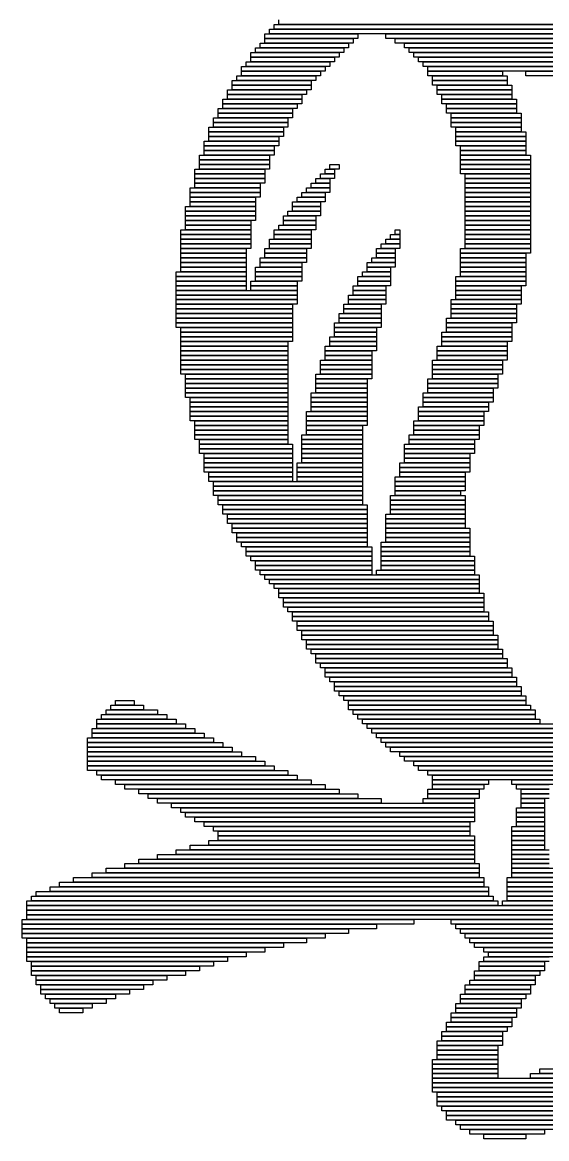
# Model space of a CAD drawing. Extents: x 92 to 1005, y 17 to 1009.
# Drawn here: x 92 to 204.5, y 51 to 290.5 of the extents above; entities that cross this region are included whole.
import ezdxf

# ---------------------------------------------------------------- set-up
doc = ezdxf.new("R2010")
doc.units = 0

msp = doc.modelspace()

# ---------------------------------------------------------------- linework, layer by layer
for p, q in [((146, 290), (241, 290)), ((146, 289), (146, 290)), ((147, 290), (147, 291)), ((365, 290), (147, 290)), ((144, 288), (164, 288)), ((144, 287), (144, 288)), ((145, 289), (240, 289)), ((145, 288), (145, 289)), ((240, 288), (145, 288)), ((241, 289), (146, 289)), ((164, 288), (164, 287)), ((170, 288), (238, 288)), ((170, 287), (170, 288)), ((143, 286), (162, 286)), ((143, 285), (143, 286)), ((164, 287), (144, 287)), ((144, 287), (163, 287)), ((144, 286), (144, 287)), ((163, 286), (144, 286)), ((162, 286), (162, 285)), ((163, 287), (163, 286)), ((238, 287), (170, 287)), ((172, 287), (236, 287)), ((172, 286), (172, 287)), ((236, 286), (172, 286)), ((174, 286), (234, 286)), ((174, 285), (174, 286)), ((141, 284), (160, 284)), ((141, 283), (141, 284)), ((160, 283), (141, 283)), ((141, 283), (159, 283)), ((141, 282), (141, 283)), ((142, 285), (161, 285)), ((142, 284), (142, 285)), ((161, 284), (142, 284)), ((162, 285), (143, 285)), ((159, 283), (159, 282)), ((160, 284), (160, 283)), ((161, 285), (161, 284)), ((234, 285), (174, 285)), ((175, 285), (232, 285)), ((175, 284), (175, 285)), ((232, 284), (175, 284)), ((176, 284), (230, 284)), ((176, 283), (176, 284)), ((230, 283), (176, 283)), ((177, 283), (227, 283)), ((177, 282), (177, 283)), ((139, 281), (157, 281)), ((139, 280), (139, 281)), ((140, 282), (158, 282)), ((140, 281), (140, 282)), ((158, 281), (140, 281)), ((159, 282), (141, 282)), ((157, 281), (157, 280)), ((158, 282), (158, 281)), ((227, 282), (177, 282)), ((178, 282), (224, 282)), ((178, 281), (178, 282)), ((224, 281), (178, 281)), ((179, 281), (220, 281)), ((179, 280), (179, 281)), ((137, 278), (154, 278)), ((137, 277), (137, 278)), ((138, 279), (155, 279)), ((138, 278), (138, 279)), ((155, 278), (138, 278)), ((157, 280), (139, 280)), ((139, 280), (156, 280)), ((139, 279), (139, 280)), ((156, 279), (139, 279)), ((154, 278), (154, 277)), ((155, 279), (155, 278)), ((156, 280), (156, 279)), ((220, 280), (179, 280)), ((179, 280), (195, 280)), ((179, 279), (179, 280)), ((195, 279), (179, 279)), ((180, 279), (196, 279)), ((180, 278), (180, 279)), ((196, 278), (180, 278)), ((180, 278), (196, 278)), ((180, 277), (180, 278)), ((195, 280), (195, 279)), ((196, 279), (196, 278)), ((196, 278), (196, 277)), ((200, 280), (214, 280)), ((200, 279), (200, 280)), ((214, 279), (200, 279)), ((136, 276), (153, 276)), ((136, 275), (136, 276)), ((154, 277), (137, 277)), ((137, 277), (154, 277)), ((137, 276), (137, 277)), ((154, 276), (137, 276)), ((153, 276), (153, 275)), ((154, 277), (154, 276)), ((196, 277), (180, 277)), ((181, 277), (197, 277)), ((181, 276), (181, 277)), ((197, 276), (181, 276)), ((181, 276), (197, 276)), ((181, 275), (181, 276)), ((197, 277), (197, 276)), ((197, 276), (197, 275)), ((135, 274), (152, 274)), ((135, 273), (135, 274)), ((153, 275), (136, 275)), ((136, 275), (152, 275)), ((136, 274), (136, 275)), ((152, 274), (136, 274)), ((152, 275), (152, 274)), ((152, 274), (152, 273)), ((197, 275), (181, 275)), ((182, 275), (197, 275)), ((182, 274), (182, 275)), ((197, 274), (182, 274)), ((182, 274), (198, 274)), ((182, 273), (182, 274)), ((197, 275), (197, 274)), ((198, 274), (198, 273)), ((134, 272), (150, 272)), ((134, 271), (134, 272)), ((150, 271), (134, 271)), ((134, 271), (150, 271)), ((134, 270), (134, 271)), ((152, 273), (135, 273)), ((135, 273), (151, 273)), ((135, 272), (135, 273)), ((151, 272), (135, 272)), ((150, 272), (150, 271)), ((150, 271), (150, 270)), ((151, 273), (151, 272)), ((198, 273), (182, 273)), ((183, 273), (198, 273)), ((183, 272), (183, 273)), ((198, 272), (183, 272)), ((183, 272), (198, 272)), ((183, 271), (183, 272)), ((198, 271), (183, 271)), ((184, 271), (199, 271)), ((184, 270), (184, 271)), ((198, 273), (198, 272)), ((198, 272), (198, 271)), ((199, 271), (199, 270)), ((133, 270), (149, 270)), ((133, 269), (133, 270)), ((149, 269), (133, 269)), ((133, 269), (149, 269)), ((133, 268), (133, 269)), ((150, 270), (134, 270)), ((149, 270), (149, 269)), ((149, 269), (149, 268)), ((199, 270), (184, 270)), ((184, 270), (199, 270)), ((184, 269), (184, 270)), ((199, 269), (184, 269)), ((184, 269), (199, 269)), ((184, 268), (184, 269)), ((199, 270), (199, 269)), ((199, 269), (199, 268)), ((132, 268), (148, 268)), ((132, 267), (132, 268)), ((148, 267), (132, 267)), ((132, 267), (148, 267)), ((132, 266), (132, 267)), ((148, 266), (132, 266)), ((132, 266), (147, 266)), ((132, 265), (132, 266)), ((149, 268), (133, 268)), ((147, 266), (147, 265)), ((148, 268), (148, 267)), ((148, 267), (148, 266)), ((199, 268), (184, 268)), ((185, 268), (199, 268)), ((185, 267), (185, 268)), ((199, 267), (185, 267)), ((185, 267), (200, 267)), ((185, 266), (185, 267)), ((200, 266), (185, 266)), ((185, 266), (200, 266)), ((185, 265), (185, 266)), ((199, 268), (199, 267)), ((200, 267), (200, 266)), ((200, 266), (200, 265)), ((131, 265), (147, 265)), ((131, 264), (131, 265)), ((147, 264), (131, 264)), ((131, 264), (146, 264)), ((131, 263), (131, 264)), ((147, 265), (132, 265)), ((146, 264), (146, 263)), ((147, 265), (147, 264)), ((200, 265), (185, 265)), ((185, 265), (200, 265)), ((185, 264), (185, 265)), ((200, 264), (185, 264)), ((186, 264), (200, 264)), ((186, 263), (186, 264)), ((200, 265), (200, 264)), ((200, 264), (200, 263)), ((130, 262), (145, 262)), ((130, 261), (130, 262)), ((146, 263), (131, 263)), ((131, 263), (146, 263)), ((131, 262), (131, 263)), ((146, 262), (131, 262)), ((145, 262), (145, 261)), ((146, 263), (146, 262)), ((200, 263), (186, 263)), ((186, 263), (200, 263)), ((186, 262), (186, 263)), ((200, 262), (186, 262)), ((186, 262), (201, 262)), ((186, 261), (186, 262)), ((200, 263), (200, 262)), ((201, 262), (201, 261)), ((129, 259), (144, 259)), ((129, 258), (129, 259)), ((145, 261), (130, 261)), ((130, 261), (145, 261)), ((130, 260), (130, 261)), ((145, 260), (130, 260)), ((130, 260), (145, 260)), ((130, 259), (130, 260)), ((145, 259), (130, 259)), ((144, 259), (144, 258)), ((145, 261), (145, 260)), ((145, 260), (145, 259)), ((157, 259), (159, 259)), ((157, 258), (157, 259)), ((158, 260), (160, 260)), ((158, 259), (158, 260)), ((160, 259), (158, 259)), ((159, 259), (159, 258)), ((160, 260), (160, 259)), ((201, 261), (186, 261)), ((186, 261), (201, 261)), ((186, 260), (186, 261)), ((201, 260), (186, 260)), ((186, 260), (201, 260)), ((186, 259), (186, 260)), ((201, 259), (186, 259)), ((186, 259), (201, 259)), ((186, 258), (186, 259)), ((201, 261), (201, 260)), ((201, 260), (201, 259)), ((201, 259), (201, 258)), ((144, 258), (129, 258)), ((129, 258), (144, 258)), ((129, 257), (129, 258)), ((144, 257), (129, 257)), ((129, 257), (144, 257)), ((129, 256), (129, 257)), ((144, 258), (144, 257)), ((144, 257), (144, 256)), ((155, 257), (158, 257)), ((155, 256), (155, 257)), ((156, 258), (159, 258)), ((156, 257), (156, 258)), ((159, 257), (156, 257)), ((159, 258), (157, 258)), ((158, 257), (158, 256)), ((159, 258), (159, 257)), ((201, 258), (186, 258)), ((187, 258), (201, 258)), ((187, 257), (187, 258)), ((201, 257), (187, 257)), ((187, 257), (201, 257)), ((187, 256), (187, 257)), ((201, 258), (201, 257)), ((201, 257), (201, 256)), ((128, 255), (143, 255)), ((128, 254), (128, 255)), ((143, 254), (128, 254)), ((128, 254), (143, 254)), ((128, 253), (128, 254)), ((144, 256), (129, 256)), ((129, 256), (143, 256)), ((129, 255), (129, 256)), ((143, 255), (129, 255)), ((143, 256), (143, 255)), ((143, 255), (143, 254)), ((143, 254), (143, 253)), ((152, 254), (157, 254)), ((152, 253), (152, 254)), ((153, 255), (158, 255)), ((153, 254), (153, 255)), ((158, 254), (153, 254)), ((154, 256), (158, 256)), ((154, 255), (154, 256)), ((158, 255), (154, 255)), ((158, 256), (155, 256)), ((157, 254), (157, 253)), ((158, 256), (158, 255)), ((158, 255), (158, 254)), ((201, 256), (187, 256)), ((187, 256), (201, 256)), ((187, 255), (187, 256)), ((201, 255), (187, 255)), ((187, 255), (201, 255)), ((187, 254), (187, 255)), ((201, 254), (187, 254)), ((187, 254), (201, 254)), ((187, 253), (187, 254)), ((201, 256), (201, 255)), ((201, 255), (201, 254)), ((201, 254), (201, 253)), ((143, 253), (128, 253)), ((128, 253), (142, 253)), ((128, 252), (128, 253)), ((142, 252), (128, 252)), ((128, 252), (142, 252)), ((128, 251), (128, 252)), ((142, 253), (142, 252)), ((142, 252), (142, 251)), ((150, 252), (156, 252)), ((150, 251), (150, 252)), ((151, 253), (157, 253)), ((151, 252), (151, 253)), ((157, 252), (151, 252)), ((157, 253), (152, 253)), ((156, 252), (156, 251)), ((157, 253), (157, 252)), ((201, 253), (187, 253)), ((187, 253), (201, 253)), ((187, 252), (187, 253)), ((201, 252), (187, 252)), ((187, 252), (201, 252)), ((187, 251), (187, 252)), ((201, 253), (201, 252)), ((201, 252), (201, 251)), ((127, 251), (142, 251)), ((127, 250), (127, 251)), ((142, 250), (127, 250)), ((127, 250), (142, 250)), ((127, 249), (127, 250)), ((142, 251), (128, 251)), ((142, 251), (142, 250)), ((142, 250), (142, 249)), ((149, 250), (156, 250)), ((149, 249), (149, 250)), ((156, 251), (150, 251)), ((150, 251), (156, 251)), ((150, 250), (150, 251)), ((156, 250), (150, 250)), ((156, 251), (156, 250)), ((156, 250), (156, 249)), ((201, 251), (187, 251)), ((187, 251), (201, 251)), ((187, 250), (187, 251)), ((201, 250), (187, 250)), ((187, 250), (201, 250)), ((187, 249), (187, 250)), ((201, 251), (201, 250)), ((201, 250), (201, 249)), ((142, 249), (127, 249)), ((127, 249), (142, 249)), ((127, 248), (127, 249)), ((142, 248), (127, 248)), ((127, 248), (141, 248)), ((127, 247), (127, 248)), ((141, 247), (127, 247)), ((127, 247), (141, 247)), ((127, 246), (127, 247)), ((141, 248), (141, 247)), ((141, 247), (141, 246)), ((142, 249), (142, 248)), ((147, 247), (155, 247)), ((147, 246), (147, 247)), ((148, 249), (155, 249)), ((148, 248), (148, 249)), ((155, 248), (148, 248)), ((148, 248), (155, 248)), ((148, 247), (148, 248)), ((155, 247), (148, 247)), ((156, 249), (149, 249)), ((155, 249), (155, 248)), ((155, 248), (155, 247)), ((155, 247), (155, 246)), ((201, 249), (187, 249)), ((187, 249), (201, 249)), ((187, 248), (187, 249)), ((201, 248), (187, 248)), ((187, 248), (201, 248)), ((187, 247), (187, 248)), ((201, 247), (187, 247)), ((187, 247), (201, 247)), ((187, 246), (187, 247)), ((201, 249), (201, 248)), ((201, 248), (201, 247)), ((201, 247), (201, 246)), ((126, 246), (141, 246)), ((126, 245), (126, 246)), ((141, 245), (126, 245)), ((126, 245), (141, 245)), ((126, 244), (126, 245)), ((141, 246), (127, 246)), ((141, 246), (141, 245)), ((141, 245), (141, 244)), ((146, 246), (154, 246)), ((146, 245), (146, 246)), ((154, 245), (146, 245)), ((146, 245), (154, 245)), ((146, 244), (146, 245)), ((155, 246), (147, 246)), ((154, 246), (154, 245)), ((154, 245), (154, 244)), ((171, 245), (173, 245)), ((171, 244), (171, 245)), ((172, 246), (173, 246)), ((172, 245), (172, 246)), ((173, 245), (172, 245)), ((173, 246), (173, 245)), ((173, 245), (173, 244)), ((201, 246), (187, 246)), ((187, 246), (201, 246)), ((187, 245), (187, 246)), ((201, 245), (187, 245)), ((187, 245), (201, 245)), ((187, 244), (187, 245)), ((201, 246), (201, 245)), ((201, 245), (201, 244)), ((141, 244), (126, 244)), ((126, 244), (141, 244)), ((126, 243), (126, 244)), ((141, 243), (126, 243)), ((126, 243), (141, 243)), ((126, 242), (126, 243)), ((141, 242), (126, 242)), ((126, 242), (140, 242)), ((126, 241), (126, 242)), ((140, 242), (140, 241)), ((141, 244), (141, 243)), ((141, 243), (141, 242)), ((144, 242), (153, 242)), ((144, 241), (144, 242)), ((145, 244), (154, 244)), ((145, 243), (145, 244)), ((154, 243), (145, 243)), ((145, 243), (154, 243)), ((145, 242), (145, 243)), ((154, 242), (145, 242)), ((154, 244), (146, 244)), ((153, 242), (153, 241)), ((154, 244), (154, 243)), ((154, 243), (154, 242)), ((168, 242), (172, 242)), ((168, 241), (168, 242)), ((169, 243), (173, 243)), ((169, 242), (169, 243)), ((173, 242), (169, 242)), ((170, 244), (173, 244)), ((170, 243), (170, 244)), ((173, 243), (170, 243)), ((173, 244), (171, 244)), ((172, 242), (172, 241)), ((173, 244), (173, 243)), ((173, 243), (173, 242)), ((186, 242), (201, 242)), ((186, 241), (186, 242)), ((201, 244), (187, 244)), ((187, 244), (201, 244)), ((187, 243), (187, 244)), ((201, 243), (187, 243)), ((187, 243), (201, 243)), ((187, 242), (187, 243)), ((201, 242), (187, 242)), ((201, 244), (201, 243)), ((201, 243), (201, 242)), ((201, 242), (201, 241)), ((140, 241), (126, 241)), ((126, 241), (140, 241)), ((126, 240), (126, 241)), ((140, 240), (126, 240)), ((126, 240), (140, 240)), ((126, 239), (126, 240)), ((140, 241), (140, 240)), ((140, 240), (140, 239)), ((143, 240), (153, 240)), ((143, 239), (143, 240)), ((153, 241), (144, 241)), ((144, 241), (153, 241)), ((144, 240), (144, 241)), ((153, 240), (144, 240)), ((153, 241), (153, 240)), ((153, 240), (153, 239)), ((167, 240), (172, 240)), ((167, 239), (167, 240)), ((172, 241), (168, 241)), ((168, 241), (172, 241)), ((168, 240), (168, 241)), ((172, 240), (168, 240)), ((172, 241), (172, 240)), ((172, 240), (172, 239)), ((201, 241), (186, 241)), ((186, 241), (200, 241)), ((186, 240), (186, 241)), ((200, 240), (186, 240)), ((186, 240), (200, 240)), ((186, 239), (186, 240)), ((200, 241), (200, 240)), ((200, 240), (200, 239)), ((140, 239), (126, 239)), ((126, 239), (140, 239)), ((126, 238), (126, 239)), ((140, 238), (126, 238)), ((126, 238), (140, 238)), ((126, 237), (126, 238)), ((140, 239), (140, 238)), ((140, 238), (140, 237)), ((142, 238), (152, 238)), ((142, 237), (142, 238)), ((153, 239), (143, 239)), ((143, 239), (152, 239)), ((143, 238), (143, 239)), ((152, 238), (143, 238)), ((152, 239), (152, 238)), ((152, 238), (152, 237)), ((166, 239), (172, 239)), ((166, 238), (166, 239)), ((172, 238), (166, 238)), ((166, 238), (171, 238)), ((166, 237), (166, 238)), ((172, 239), (167, 239)), ((171, 238), (171, 237)), ((172, 239), (172, 238)), ((200, 239), (186, 239)), ((186, 239), (200, 239)), ((186, 238), (186, 239)), ((200, 238), (186, 238)), ((186, 238), (200, 238)), ((186, 237), (186, 238)), ((200, 239), (200, 238)), ((200, 238), (200, 237)), ((125, 237), (140, 237)), ((125, 236), (125, 237)), ((140, 236), (125, 236)), ((125, 236), (140, 236)), ((125, 235), (125, 236)), ((140, 235), (125, 235)), ((125, 235), (140, 235)), ((125, 234), (125, 235)), ((140, 237), (126, 237)), ((140, 237), (140, 236)), ((140, 236), (140, 235)), ((140, 235), (140, 234)), ((141, 235), (151, 235)), ((141, 234), (141, 235)), ((152, 237), (142, 237)), ((142, 237), (152, 237)), ((142, 236), (142, 237)), ((152, 236), (142, 236)), ((142, 236), (152, 236)), ((142, 235), (142, 236)), ((152, 235), (142, 235)), ((151, 235), (151, 234)), ((152, 237), (152, 236)), ((152, 236), (152, 235)), ((164, 236), (171, 236)), ((164, 235), (164, 236)), ((171, 235), (164, 235)), ((164, 235), (171, 235)), ((164, 234), (164, 235)), ((165, 237), (171, 237)), ((165, 236), (165, 237)), ((171, 236), (165, 236)), ((171, 237), (166, 237)), ((171, 237), (171, 236)), ((171, 236), (171, 235)), ((171, 235), (171, 234)), ((185, 236), (200, 236)), ((185, 235), (185, 236)), ((200, 235), (185, 235)), ((185, 235), (200, 235)), ((185, 234), (185, 235)), ((200, 237), (186, 237)), ((186, 237), (200, 237)), ((186, 236), (186, 237)), ((200, 236), (186, 236)), ((200, 237), (200, 236)), ((200, 236), (200, 235)), ((200, 235), (200, 234)), ((140, 234), (125, 234)), ((125, 234), (140, 234)), ((125, 233), (125, 234)), ((140, 233), (125, 233)), ((125, 233), (151, 233)), ((125, 232), (125, 233)), ((140, 234), (140, 233)), ((151, 234), (141, 234)), ((141, 234), (151, 234)), ((141, 233), (141, 234)), ((151, 233), (141, 233)), ((151, 234), (151, 233)), ((151, 233), (151, 232)), ((163, 234), (170, 234)), ((163, 233), (163, 234)), ((170, 233), (163, 233)), ((163, 233), (170, 233)), ((163, 232), (163, 233)), ((171, 234), (164, 234)), ((170, 234), (170, 233)), ((170, 233), (170, 232)), ((200, 234), (185, 234)), ((185, 234), (199, 234)), ((185, 233), (185, 234)), ((199, 233), (185, 233)), ((185, 233), (199, 233)), ((185, 232), (185, 233)), ((199, 234), (199, 233)), ((199, 233), (199, 232)), ((151, 232), (125, 232)), ((125, 232), (151, 232)), ((125, 231), (125, 232)), ((151, 231), (125, 231)), ((125, 231), (151, 231)), ((125, 230), (125, 231)), ((151, 230), (125, 230)), ((125, 230), (150, 230)), ((125, 229), (125, 230)), ((150, 230), (150, 229)), ((151, 232), (151, 231)), ((151, 231), (151, 230)), ((161, 230), (169, 230)), ((161, 229), (161, 230)), ((162, 232), (170, 232)), ((162, 231), (162, 232)), ((170, 231), (162, 231)), ((162, 231), (170, 231)), ((162, 230), (162, 231)), ((170, 230), (162, 230)), ((170, 232), (163, 232)), ((169, 230), (169, 229)), ((170, 232), (170, 231)), ((170, 231), (170, 230)), ((184, 231), (199, 231)), ((184, 230), (184, 231)), ((199, 230), (184, 230)), ((184, 230), (198, 230)), ((184, 229), (184, 230)), ((199, 232), (185, 232)), ((185, 232), (199, 232)), ((185, 231), (185, 232)), ((199, 231), (185, 231)), ((198, 230), (198, 229)), ((199, 232), (199, 231)), ((199, 231), (199, 230)), ((150, 229), (125, 229)), ((125, 229), (150, 229)), ((125, 228), (125, 229)), ((150, 228), (125, 228)), ((125, 228), (150, 228)), ((125, 227), (125, 228)), ((150, 229), (150, 228)), ((150, 228), (150, 227)), ((160, 228), (169, 228)), ((160, 227), (160, 228)), ((169, 229), (161, 229)), ((161, 229), (169, 229)), ((161, 228), (161, 229)), ((169, 228), (161, 228)), ((169, 229), (169, 228)), ((169, 228), (169, 227)), ((198, 229), (184, 229)), ((184, 229), (198, 229)), ((184, 228), (184, 229)), ((198, 228), (184, 228)), ((184, 228), (198, 228)), ((184, 227), (184, 228)), ((198, 229), (198, 228)), ((198, 228), (198, 227)), ((150, 227), (125, 227)), ((125, 227), (150, 227)), ((125, 226), (125, 227)), ((150, 226), (125, 226)), ((125, 226), (150, 226)), ((125, 225), (125, 226)), ((150, 227), (150, 226)), ((150, 226), (150, 225)), ((159, 226), (169, 226)), ((159, 225), (159, 226)), ((169, 227), (160, 227)), ((160, 227), (169, 227)), ((160, 226), (160, 227)), ((169, 226), (160, 226)), ((169, 227), (169, 226)), ((169, 226), (169, 225)), ((183, 227), (198, 227)), ((183, 226), (183, 227)), ((198, 226), (183, 226)), ((183, 226), (197, 226)), ((183, 225), (183, 226)), ((198, 227), (184, 227)), ((197, 226), (197, 225)), ((198, 227), (198, 226)), ((150, 225), (125, 225)), ((126, 225), (150, 225)), ((126, 224), (126, 225)), ((150, 224), (126, 224)), ((126, 224), (150, 224)), ((126, 223), (126, 224)), ((150, 223), (126, 223)), ((126, 223), (150, 223)), ((126, 222), (126, 223)), ((150, 225), (150, 224)), ((150, 224), (150, 223)), ((150, 223), (150, 222)), ((158, 223), (168, 223)), ((158, 222), (158, 223)), ((169, 225), (159, 225)), ((159, 225), (168, 225)), ((159, 224), (159, 225)), ((168, 224), (159, 224)), ((159, 224), (168, 224)), ((159, 223), (159, 224)), ((168, 223), (159, 223)), ((168, 225), (168, 224)), ((168, 224), (168, 223)), ((168, 223), (168, 222)), ((182, 224), (197, 224)), ((182, 223), (182, 224)), ((197, 223), (182, 223)), ((182, 223), (197, 223)), ((182, 222), (182, 223)), ((197, 225), (183, 225)), ((183, 225), (197, 225)), ((183, 224), (183, 225)), ((197, 224), (183, 224)), ((197, 225), (197, 224)), ((197, 224), (197, 223)), ((197, 223), (197, 222)), ((150, 222), (126, 222)), ((126, 222), (149, 222)), ((126, 221), (126, 222)), ((149, 221), (126, 221)), ((126, 221), (149, 221)), ((126, 220), (126, 221)), ((149, 222), (149, 221)), ((149, 221), (149, 220)), ((157, 221), (168, 221)), ((157, 220), (157, 221)), ((168, 222), (158, 222)), ((158, 222), (168, 222)), ((158, 221), (158, 222)), ((168, 221), (158, 221)), ((168, 222), (168, 221)), ((168, 221), (168, 220)), ((181, 221), (196, 221)), ((181, 220), (181, 221)), ((197, 222), (182, 222)), ((182, 222), (196, 222)), ((182, 221), (182, 222)), ((196, 221), (182, 221)), ((196, 222), (196, 221)), ((196, 221), (196, 220)), ((149, 220), (126, 220)), ((126, 220), (149, 220)), ((126, 219), (126, 220)), ((149, 219), (126, 219)), ((126, 219), (149, 219)), ((126, 218), (126, 219)), ((149, 218), (126, 218)), ((126, 218), (149, 218)), ((126, 217), (126, 218)), ((149, 220), (149, 219)), ((149, 219), (149, 218)), ((149, 218), (149, 217)), ((156, 218), (167, 218)), ((156, 217), (156, 218)), ((168, 220), (157, 220)), ((157, 220), (167, 220)), ((157, 219), (157, 220)), ((167, 219), (157, 219)), ((157, 219), (167, 219)), ((157, 218), (157, 219)), ((167, 218), (157, 218)), ((167, 220), (167, 219)), ((167, 219), (167, 218)), ((167, 218), (167, 217)), ((180, 218), (195, 218)), ((180, 217), (180, 218)), ((196, 220), (181, 220)), ((181, 220), (196, 220)), ((181, 219), (181, 220)), ((196, 219), (181, 219)), ((181, 219), (196, 219)), ((181, 218), (181, 219)), ((196, 218), (181, 218)), ((195, 218), (195, 217)), ((196, 220), (196, 219)), ((196, 219), (196, 218)), ((149, 217), (126, 217)), ((126, 217), (149, 217)), ((126, 216), (126, 217)), ((149, 216), (126, 216)), ((126, 216), (149, 216)), ((126, 215), (126, 216)), ((149, 217), (149, 216)), ((149, 216), (149, 215)), ((167, 217), (156, 217)), ((156, 217), (167, 217)), ((156, 216), (156, 217)), ((167, 216), (156, 216)), ((156, 216), (167, 216)), ((156, 215), (156, 216)), ((167, 217), (167, 216)), ((167, 216), (167, 215)), ((195, 217), (180, 217)), ((180, 217), (195, 217)), ((180, 216), (180, 217)), ((195, 216), (180, 216)), ((180, 216), (195, 216)), ((180, 215), (180, 216)), ((195, 217), (195, 216)), ((195, 216), (195, 215)), ((149, 215), (126, 215)), ((127, 215), (149, 215)), ((127, 214), (127, 215)), ((149, 214), (127, 214)), ((127, 214), (149, 214)), ((127, 213), (127, 214)), ((149, 215), (149, 214)), ((149, 214), (149, 213)), ((155, 215), (167, 215)), ((155, 214), (155, 215)), ((167, 214), (155, 214)), ((155, 214), (166, 214)), ((155, 213), (155, 214)), ((167, 215), (156, 215)), ((166, 214), (166, 213)), ((167, 215), (167, 214)), ((179, 214), (194, 214)), ((179, 213), (179, 214)), ((195, 215), (180, 215)), ((180, 215), (194, 215)), ((180, 214), (180, 215)), ((194, 214), (180, 214)), ((194, 215), (194, 214)), ((194, 214), (194, 213)), ((149, 213), (127, 213)), ((127, 213), (149, 213)), ((127, 212), (127, 213)), ((149, 212), (127, 212)), ((127, 212), (149, 212)), ((127, 211), (127, 212)), ((149, 211), (127, 211)), ((127, 211), (149, 211)), ((127, 210), (127, 211)), ((149, 213), (149, 212)), ((149, 212), (149, 211)), ((149, 211), (149, 210)), ((154, 211), (166, 211)), ((154, 210), (154, 211)), ((166, 213), (155, 213)), ((155, 213), (166, 213)), ((155, 212), (155, 213)), ((166, 212), (155, 212)), ((155, 212), (166, 212)), ((155, 211), (155, 212)), ((166, 211), (155, 211)), ((166, 213), (166, 212)), ((166, 212), (166, 211)), ((166, 211), (166, 210)), ((178, 211), (193, 211)), ((178, 210), (178, 211)), ((194, 213), (179, 213)), ((179, 213), (194, 213)), ((179, 212), (179, 213)), ((194, 212), (179, 212)), ((179, 212), (193, 212)), ((179, 211), (179, 212)), ((193, 211), (179, 211)), ((193, 212), (193, 211)), ((193, 211), (193, 210)), ((194, 213), (194, 212)), ((149, 210), (127, 210)), ((128, 210), (149, 210)), ((128, 209), (128, 210)), ((149, 209), (128, 209)), ((128, 209), (149, 209)), ((128, 208), (128, 209)), ((149, 210), (149, 209)), ((149, 209), (149, 208)), ((166, 210), (154, 210)), ((154, 210), (166, 210)), ((154, 209), (154, 210)), ((166, 209), (154, 209)), ((154, 209), (166, 209)), ((154, 208), (154, 209)), ((166, 210), (166, 209)), ((166, 209), (166, 208)), ((193, 210), (178, 210)), ((178, 210), (193, 210)), ((178, 209), (178, 210)), ((193, 209), (178, 209)), ((178, 209), (192, 209)), ((178, 208), (178, 209)), ((192, 209), (192, 208)), ((193, 210), (193, 209)), ((149, 208), (128, 208)), ((128, 208), (149, 208)), ((128, 207), (128, 208)), ((149, 207), (128, 207)), ((128, 207), (149, 207)), ((128, 206), (128, 207)), ((149, 206), (128, 206)), ((128, 206), (149, 206)), ((128, 205), (128, 206)), ((149, 208), (149, 207)), ((149, 207), (149, 206)), ((149, 206), (149, 205)), ((153, 207), (166, 207)), ((153, 206), (153, 207)), ((166, 206), (153, 206)), ((153, 206), (166, 206)), ((153, 205), (153, 206)), ((166, 208), (154, 208)), ((154, 208), (166, 208)), ((154, 207), (154, 208)), ((166, 207), (154, 207)), ((166, 208), (166, 207)), ((166, 207), (166, 206)), ((166, 206), (166, 205)), ((177, 208), (192, 208)), ((177, 207), (177, 208)), ((192, 207), (177, 207)), ((177, 207), (191, 207)), ((177, 206), (177, 207)), ((191, 206), (177, 206)), ((177, 206), (191, 206)), ((177, 205), (177, 206)), ((192, 208), (178, 208)), ((191, 207), (191, 206)), ((191, 206), (191, 205)), ((192, 208), (192, 207)), ((149, 205), (128, 205)), ((129, 205), (149, 205)), ((129, 204), (129, 205)), ((149, 204), (129, 204)), ((129, 204), (149, 204)), ((129, 203), (129, 204)), ((149, 205), (149, 204)), ((149, 204), (149, 203)), ((166, 205), (153, 205)), ((153, 205), (166, 205)), ((153, 204), (153, 205)), ((166, 204), (153, 204)), ((153, 204), (165, 204)), ((153, 203), (153, 204)), ((165, 204), (165, 203)), ((166, 205), (166, 204)), ((176, 205), (191, 205)), ((176, 204), (176, 205)), ((191, 204), (176, 204)), ((176, 204), (190, 204)), ((176, 203), (176, 204)), ((191, 205), (177, 205)), ((190, 204), (190, 203)), ((191, 205), (191, 204)), ((149, 203), (129, 203)), ((129, 203), (149, 203)), ((129, 202), (129, 203)), ((149, 202), (129, 202)), ((129, 202), (149, 202)), ((129, 201), (129, 202)), ((149, 203), (149, 202)), ((149, 202), (149, 201)), ((152, 202), (165, 202)), ((152, 201), (152, 202)), ((165, 203), (153, 203)), ((153, 203), (165, 203)), ((153, 202), (153, 203)), ((165, 202), (153, 202)), ((165, 203), (165, 202)), ((165, 202), (165, 201)), ((175, 202), (190, 202)), ((175, 201), (175, 202)), ((190, 203), (176, 203)), ((176, 203), (190, 203)), ((176, 202), (176, 203)), ((190, 202), (176, 202)), ((190, 203), (190, 202)), ((190, 202), (190, 201)), ((149, 201), (129, 201)), ((130, 201), (149, 201)), ((130, 200), (130, 201)), ((149, 200), (130, 200)), ((130, 200), (150, 200)), ((130, 199), (130, 200)), ((150, 199), (130, 199)), ((130, 199), (150, 199)), ((130, 198), (130, 199)), ((149, 201), (149, 200)), ((150, 200), (150, 199)), ((150, 199), (150, 198)), ((165, 201), (152, 201)), ((152, 201), (165, 201)), ((152, 200), (152, 201)), ((165, 200), (152, 200)), ((152, 200), (165, 200)), ((152, 199), (152, 200)), ((165, 199), (152, 199)), ((152, 199), (165, 199)), ((152, 198), (152, 199)), ((165, 201), (165, 200)), ((165, 200), (165, 199)), ((165, 199), (165, 198)), ((174, 200), (189, 200)), ((174, 199), (174, 200)), ((189, 199), (174, 199)), ((174, 199), (189, 199)), ((174, 198), (174, 199)), ((190, 201), (175, 201)), ((175, 201), (189, 201)), ((175, 200), (175, 201)), ((189, 200), (175, 200)), ((189, 201), (189, 200)), ((189, 200), (189, 199)), ((189, 199), (189, 198)), ((150, 198), (130, 198)), ((131, 198), (150, 198)), ((131, 197), (131, 198)), ((150, 197), (131, 197)), ((131, 197), (150, 197)), ((131, 196), (131, 197)), ((150, 198), (150, 197)), ((150, 197), (150, 196)), ((165, 198), (152, 198)), ((152, 198), (165, 198)), ((152, 197), (152, 198)), ((165, 197), (152, 197)), ((152, 197), (165, 197)), ((152, 196), (152, 197)), ((165, 198), (165, 197)), ((165, 197), (165, 196)), ((189, 198), (174, 198)), ((174, 198), (188, 198)), ((174, 197), (174, 198)), ((188, 197), (174, 197)), ((174, 197), (188, 197)), ((174, 196), (174, 197)), ((188, 198), (188, 197)), ((188, 197), (188, 196)), ((150, 196), (131, 196)), ((131, 196), (150, 196)), ((131, 195), (131, 196)), ((150, 195), (131, 195)), ((131, 195), (150, 195)), ((131, 194), (131, 195)), ((150, 194), (131, 194)), ((132, 194), (150, 194)), ((132, 193), (132, 194)), ((150, 196), (150, 195)), ((150, 195), (150, 194)), ((150, 194), (150, 193)), ((151, 196), (165, 196)), ((151, 195), (151, 196)), ((165, 195), (151, 195)), ((151, 195), (165, 195)), ((151, 194), (151, 195)), ((165, 194), (151, 194)), ((151, 194), (165, 194)), ((151, 193), (151, 194)), ((165, 196), (152, 196)), ((165, 196), (165, 195)), ((165, 195), (165, 194)), ((165, 194), (165, 193)), ((173, 196), (188, 196)), ((173, 195), (173, 196)), ((188, 195), (173, 195)), ((173, 195), (188, 195)), ((173, 194), (173, 195)), ((188, 194), (173, 194)), ((173, 194), (187, 194)), ((173, 193), (173, 194)), ((188, 196), (174, 196)), ((187, 194), (187, 193)), ((188, 196), (188, 195)), ((188, 195), (188, 194)), ((150, 193), (132, 193)), ((132, 193), (150, 193)), ((132, 192), (132, 193)), ((150, 192), (132, 192)), ((133, 192), (165, 192)), ((133, 191), (133, 192)), ((150, 193), (150, 192)), ((165, 193), (151, 193)), ((151, 193), (165, 193)), ((151, 192), (151, 193)), ((165, 192), (151, 192)), ((165, 193), (165, 192)), ((165, 192), (165, 191)), ((172, 193), (187, 193)), ((172, 192), (172, 193)), ((187, 192), (172, 192)), ((172, 192), (187, 192)), ((172, 191), (172, 192)), ((187, 193), (173, 193)), ((187, 193), (187, 192)), ((187, 192), (187, 191)), ((165, 191), (133, 191)), ((133, 191), (165, 191)), ((133, 190), (133, 191)), ((165, 190), (133, 190)), ((133, 190), (165, 190)), ((133, 189), (133, 190)), ((165, 191), (165, 190)), ((165, 190), (165, 189)), ((187, 191), (172, 191)), ((172, 191), (187, 191)), ((172, 190), (172, 191)), ((187, 190), (172, 190)), ((172, 190), (186, 190)), ((172, 189), (172, 190)), ((186, 190), (186, 189)), ((187, 191), (187, 190)), ((165, 189), (133, 189)), ((134, 189), (165, 189)), ((134, 188), (134, 189)), ((165, 188), (134, 188)), ((134, 188), (165, 188)), ((134, 187), (134, 188)), ((165, 187), (134, 187)), ((135, 187), (166, 187)), ((135, 186), (135, 187)), ((165, 189), (165, 188)), ((165, 188), (165, 187)), ((166, 187), (166, 186)), ((171, 189), (187, 189)), ((171, 188), (171, 189)), ((187, 188), (171, 188)), ((171, 188), (187, 188)), ((171, 187), (171, 188)), ((187, 187), (171, 187)), ((171, 187), (187, 187)), ((171, 186), (171, 187)), ((186, 189), (172, 189)), ((187, 189), (187, 188)), ((187, 188), (187, 187)), ((187, 187), (187, 186)), ((166, 186), (135, 186)), ((135, 186), (166, 186)), ((135, 185), (135, 186)), ((166, 185), (135, 185)), ((136, 185), (166, 185)), ((136, 184), (136, 185)), ((166, 186), (166, 185)), ((166, 185), (166, 184)), ((170, 185), (187, 185)), ((170, 184), (170, 185)), ((187, 186), (171, 186)), ((171, 186), (187, 186)), ((171, 185), (171, 186)), ((187, 185), (171, 185)), ((187, 186), (187, 185)), ((187, 185), (187, 184)), ((166, 184), (136, 184)), ((136, 184), (166, 184)), ((136, 183), (136, 184)), ((166, 183), (136, 183)), ((137, 183), (166, 183)), ((137, 182), (137, 183)), ((166, 184), (166, 183)), ((166, 183), (166, 182)), ((187, 184), (170, 184)), ((170, 184), (187, 184)), ((170, 183), (170, 184)), ((187, 183), (170, 183)), ((170, 183), (187, 183)), ((170, 182), (170, 183)), ((187, 184), (187, 183)), ((187, 183), (187, 182)), ((166, 182), (137, 182)), ((137, 182), (166, 182)), ((137, 181), (137, 182)), ((166, 181), (137, 181)), ((138, 181), (166, 181)), ((138, 180), (138, 181)), ((166, 180), (138, 180)), ((138, 180), (166, 180)), ((138, 179), (138, 180)), ((166, 182), (166, 181)), ((166, 181), (166, 180)), ((166, 180), (166, 179)), ((187, 182), (170, 182)), ((170, 182), (188, 182)), ((170, 181), (170, 182)), ((188, 181), (170, 181)), ((170, 181), (188, 181)), ((170, 180), (170, 181)), ((188, 180), (170, 180)), ((170, 180), (188, 180)), ((170, 179), (170, 180)), ((188, 182), (188, 181)), ((188, 181), (188, 180)), ((188, 180), (188, 179)), ((166, 179), (138, 179)), ((139, 179), (166, 179)), ((139, 178), (139, 179)), ((166, 178), (139, 178)), ((140, 178), (167, 178)), ((140, 177), (140, 178)), ((166, 179), (166, 178)), ((167, 178), (167, 177)), ((169, 179), (188, 179)), ((169, 178), (169, 179)), ((188, 178), (169, 178)), ((169, 178), (188, 178)), ((169, 177), (169, 178)), ((188, 179), (170, 179)), ((188, 179), (188, 178)), ((188, 178), (188, 177)), ((167, 177), (140, 177)), ((140, 177), (167, 177)), ((140, 176), (140, 177)), ((167, 176), (140, 176)), ((141, 176), (167, 176)), ((141, 175), (141, 176)), ((167, 175), (141, 175)), ((142, 175), (167, 175)), ((142, 174), (142, 175)), ((167, 177), (167, 176)), ((167, 176), (167, 175)), ((167, 175), (167, 174)), ((188, 177), (169, 177)), ((169, 177), (188, 177)), ((169, 176), (169, 177)), ((188, 176), (169, 176)), ((169, 176), (189, 176)), ((169, 175), (169, 176)), ((189, 175), (169, 175)), ((169, 175), (189, 175)), ((169, 174), (169, 175)), ((188, 177), (188, 176)), ((189, 176), (189, 175)), ((189, 175), (189, 174)), ((167, 174), (142, 174)), ((142, 174), (167, 174)), ((142, 173), (142, 174)), ((167, 173), (142, 173)), ((143, 173), (167, 173)), ((143, 172), (143, 173)), ((167, 174), (167, 173)), ((167, 173), (167, 172)), ((168, 173), (189, 173)), ((168, 172), (168, 173)), ((189, 174), (169, 174)), ((169, 174), (189, 174)), ((169, 173), (169, 174)), ((189, 173), (169, 173)), ((189, 174), (189, 173)), ((189, 173), (189, 172)), ((167, 172), (143, 172)), ((144, 172), (190, 172)), ((144, 171), (144, 172)), ((190, 171), (144, 171)), ((145, 171), (190, 171)), ((145, 170), (145, 171)), ((189, 172), (168, 172)), ((190, 172), (190, 171)), ((190, 171), (190, 170)), ((190, 170), (145, 170)), ((146, 170), (190, 170)), ((146, 169), (146, 170)), ((190, 169), (146, 169)), ((147, 169), (190, 169)), ((147, 168), (147, 169)), ((190, 168), (147, 168)), ((147, 168), (191, 168)), ((147, 167), (147, 168)), ((190, 170), (190, 169)), ((190, 169), (190, 168)), ((191, 168), (191, 167)), ((191, 167), (147, 167)), ((148, 167), (191, 167)), ((148, 166), (148, 167)), ((191, 166), (148, 166)), ((148, 166), (191, 166)), ((148, 165), (148, 166)), ((191, 167), (191, 166)), ((191, 166), (191, 165)), ((191, 165), (148, 165)), ((149, 165), (191, 165)), ((149, 164), (149, 165)), ((191, 164), (149, 164)), ((150, 164), (192, 164)), ((150, 163), (150, 164)), ((192, 163), (150, 163)), ((150, 163), (192, 163)), ((150, 162), (150, 163)), ((191, 165), (191, 164)), ((192, 164), (192, 163)), ((192, 163), (192, 162)), ((192, 162), (150, 162)), ((151, 162), (193, 162)), ((151, 161), (151, 162)), ((193, 161), (151, 161)), ((151, 161), (193, 161)), ((151, 160), (151, 161)), ((193, 162), (193, 161)), ((193, 161), (193, 160)), ((193, 160), (151, 160)), ((152, 160), (193, 160)), ((152, 159), (152, 160)), ((193, 159), (152, 159)), ((152, 159), (194, 159)), ((152, 158), (152, 159)), ((193, 160), (193, 159)), ((194, 159), (194, 158)), ((194, 158), (152, 158)), ((153, 158), (194, 158)), ((153, 157), (153, 158)), ((194, 157), (153, 157)), ((153, 157), (194, 157)), ((153, 156), (153, 157)), ((194, 156), (153, 156)), ((154, 156), (195, 156)), ((154, 155), (154, 156)), ((194, 158), (194, 157)), ((194, 157), (194, 156)), ((195, 156), (195, 155)), ((195, 155), (154, 155)), ((155, 155), (195, 155)), ((155, 154), (155, 155)), ((195, 154), (155, 154)), ((155, 154), (196, 154)), ((155, 153), (155, 154)), ((195, 155), (195, 154)), ((196, 154), (196, 153)), ((196, 153), (155, 153)), ((156, 153), (196, 153)), ((156, 152), (156, 153)), ((196, 152), (156, 152)), ((157, 152), (197, 152)), ((157, 151), (157, 152)), ((197, 151), (157, 151)), ((157, 151), (197, 151)), ((157, 150), (157, 151)), ((196, 153), (196, 152)), ((197, 152), (197, 151)), ((197, 151), (197, 150)), ((197, 150), (157, 150)), ((158, 150), (198, 150)), ((158, 149), (158, 150)), ((198, 149), (158, 149)), ((159, 149), (198, 149)), ((159, 148), (159, 149)), ((198, 150), (198, 149)), ((198, 149), (198, 148)), ((198, 148), (159, 148)), ((159, 148), (199, 148)), ((159, 147), (159, 148)), ((199, 147), (159, 147)), ((160, 147), (199, 147)), ((160, 146), (160, 147)), ((199, 148), (199, 147)), ((199, 147), (199, 146)), ((111, 144), (118, 144)), ((111, 143), (111, 144)), ((112, 145), (116, 145)), ((112, 144), (112, 145)), ((116, 144), (112, 144)), ((116, 145), (116, 144)), ((118, 144), (118, 143)), ((199, 146), (160, 146)), ((161, 146), (200, 146)), ((161, 145), (161, 146)), ((200, 145), (161, 145)), ((162, 145), (200, 145)), ((162, 144), (162, 145)), ((200, 144), (162, 144)), ((162, 144), (201, 144)), ((162, 143), (162, 144)), ((200, 146), (200, 145)), ((200, 145), (200, 144)), ((201, 144), (201, 143)), ((109, 142), (123, 142)), ((109, 141), (109, 142)), ((110, 143), (121, 143)), ((110, 142), (110, 143)), ((121, 142), (110, 142)), ((118, 143), (111, 143)), ((121, 143), (121, 142)), ((123, 142), (123, 141)), ((201, 143), (162, 143)), ((163, 143), (202, 143)), ((163, 142), (163, 143)), ((202, 142), (163, 142)), ((164, 142), (202, 142)), ((164, 141), (164, 142)), ((202, 143), (202, 142)), ((202, 142), (202, 141)), ((107, 139), (129, 139)), ((107, 138), (107, 139)), ((108, 141), (125, 141)), ((108, 140), (108, 141)), ((125, 140), (108, 140)), ((108, 140), (127, 140)), ((108, 139), (108, 140)), ((127, 139), (108, 139)), ((123, 141), (109, 141)), ((125, 141), (125, 140)), ((127, 140), (127, 139)), ((129, 139), (129, 138)), ((202, 141), (164, 141)), ((165, 141), (203, 141)), ((165, 140), (165, 141)), ((203, 140), (165, 140)), ((166, 140), (219, 140)), ((166, 139), (166, 140)), ((219, 139), (166, 139)), ((167, 139), (220, 139)), ((167, 138), (167, 139)), ((203, 141), (203, 140)), ((106, 137), (133, 137)), ((106, 136), (106, 137)), ((129, 138), (107, 138)), ((107, 138), (131, 138)), ((107, 137), (107, 138)), ((131, 137), (107, 137)), ((131, 138), (131, 137)), ((133, 137), (133, 136)), ((220, 138), (167, 138)), ((168, 138), (231, 138)), ((168, 137), (168, 138)), ((231, 137), (168, 137)), ((169, 137), (234, 137)), ((169, 136), (169, 137)), ((133, 136), (106, 136)), ((106, 136), (135, 136)), ((106, 135), (106, 136)), ((135, 135), (106, 135)), ((106, 135), (137, 135)), ((106, 134), (106, 135)), ((135, 136), (135, 135)), ((137, 135), (137, 134)), ((234, 136), (169, 136)), ((170, 136), (235, 136)), ((170, 135), (170, 136)), ((235, 135), (170, 135)), ((171, 135), (237, 135)), ((171, 134), (171, 135)), ((137, 134), (106, 134)), ((106, 134), (139, 134)), ((106, 133), (106, 134)), ((139, 133), (106, 133)), ((106, 133), (142, 133)), ((106, 132), (106, 133)), ((142, 132), (106, 132)), ((106, 132), (144, 132)), ((106, 131), (106, 132)), ((139, 134), (139, 133)), ((142, 133), (142, 132)), ((144, 132), (144, 131)), ((237, 134), (171, 134)), ((173, 134), (238, 134)), ((173, 133), (173, 134)), ((238, 133), (173, 133)), ((174, 133), (239, 133)), ((174, 132), (174, 133)), ((239, 132), (174, 132)), ((176, 132), (240, 132)), ((176, 131), (176, 132)), ((144, 131), (106, 131)), ((106, 131), (146, 131)), ((106, 130), (106, 131)), ((146, 130), (106, 130)), ((108, 130), (149, 130)), ((108, 129), (108, 130)), ((146, 131), (146, 130)), ((149, 130), (149, 129)), ((240, 131), (176, 131)), ((177, 131), (209, 131)), ((177, 130), (177, 131)), ((209, 130), (177, 130)), ((179, 130), (207, 130)), ((179, 129), (179, 130)), ((149, 129), (108, 129)), ((109, 129), (151, 129)), ((109, 128), (109, 129)), ((151, 128), (109, 128)), ((112, 128), (154, 128)), ((112, 127), (112, 128)), ((154, 127), (112, 127)), ((114, 127), (157, 127)), ((114, 126), (114, 127)), ((151, 129), (151, 128)), ((154, 128), (154, 127)), ((157, 127), (157, 126)), ((207, 129), (179, 129)), ((180, 129), (206, 129)), ((180, 128), (180, 129)), ((206, 128), (180, 128)), ((180, 128), (192, 128)), ((180, 127), (180, 128)), ((192, 127), (180, 127)), ((180, 127), (191, 127)), ((180, 126), (180, 127)), ((191, 127), (191, 126)), ((192, 128), (192, 127)), ((197, 128), (206, 128)), ((197, 127), (197, 128)), ((206, 127), (197, 127)), ((198, 127), (205, 127)), ((198, 126), (198, 127)), ((157, 126), (114, 126)), ((117, 126), (160, 126)), ((117, 125), (117, 126)), ((160, 125), (117, 125)), ((119, 125), (164, 125)), ((119, 124), (119, 125)), ((160, 126), (160, 125)), ((164, 125), (164, 124)), ((179, 126), (190, 126)), ((179, 125), (179, 126)), ((190, 125), (179, 125)), ((179, 125), (190, 125)), ((179, 124), (179, 125)), ((191, 126), (180, 126)), ((190, 126), (190, 125)), ((190, 125), (190, 124)), ((205, 126), (198, 126)), ((199, 126), (205, 126)), ((199, 125), (199, 126)), ((205, 125), (199, 125)), ((199, 125), (205, 125)), ((199, 124), (199, 125)), ((164, 124), (119, 124)), ((121, 124), (169, 124)), ((121, 123), (121, 124)), ((169, 123), (121, 123)), ((124, 123), (189, 123)), ((124, 122), (124, 123)), ((169, 124), (169, 123)), ((178, 124), (189, 124)), ((178, 123), (178, 124)), ((189, 123), (178, 123)), ((190, 124), (179, 124)), ((189, 124), (189, 123)), ((189, 123), (189, 122)), ((205, 124), (199, 124)), ((199, 124), (204, 124)), ((199, 123), (199, 124)), ((204, 123), (199, 123)), ((199, 123), (204, 123)), ((199, 122), (199, 123)), ((204, 124), (204, 123)), ((204, 123), (204, 122)), ((189, 122), (124, 122)), ((126, 122), (189, 122)), ((126, 121), (126, 122)), ((189, 121), (126, 121)), ((127, 121), (189, 121)), ((127, 120), (127, 121)), ((189, 120), (127, 120)), ((129, 120), (189, 120)), ((129, 119), (129, 120)), ((189, 122), (189, 121)), ((189, 121), (189, 120)), ((189, 120), (189, 119)), ((198, 122), (204, 122)), ((198, 121), (198, 122)), ((204, 121), (198, 121)), ((198, 121), (204, 121)), ((198, 120), (198, 121)), ((204, 120), (198, 120)), ((198, 120), (204, 120)), ((198, 119), (198, 120)), ((204, 122), (199, 122)), ((204, 122), (204, 121)), ((204, 121), (204, 120)), ((204, 120), (204, 119)), ((189, 119), (129, 119)), ((131, 119), (188, 119)), ((131, 118), (131, 119)), ((188, 118), (131, 118)), ((133, 118), (188, 118)), ((133, 117), (133, 118)), ((188, 119), (188, 118)), ((188, 118), (188, 117)), ((197, 118), (204, 118)), ((197, 117), (197, 118)), ((204, 119), (198, 119)), ((198, 119), (204, 119)), ((198, 118), (198, 119)), ((204, 118), (198, 118)), ((204, 119), (204, 118)), ((204, 118), (204, 117)), ((132, 115), (189, 115)), ((132, 114), (132, 115)), ((188, 117), (133, 117)), ((134, 117), (188, 117)), ((134, 116), (134, 117)), ((188, 116), (134, 116)), ((134, 116), (189, 116)), ((134, 115), (134, 116)), ((189, 115), (134, 115)), ((188, 117), (188, 116)), ((189, 116), (189, 115)), ((189, 115), (189, 114)), ((204, 117), (197, 117)), ((197, 117), (204, 117)), ((197, 116), (197, 117)), ((204, 116), (197, 116)), ((197, 116), (204, 116)), ((197, 115), (197, 116)), ((204, 115), (197, 115)), ((197, 115), (204, 115)), ((197, 114), (197, 115)), ((204, 117), (204, 116)), ((204, 116), (204, 115)), ((204, 115), (204, 114)), ((125, 113), (189, 113)), ((125, 112), (125, 113)), ((128, 114), (189, 114)), ((128, 113), (128, 114)), ((189, 113), (128, 113)), ((189, 114), (132, 114)), ((189, 114), (189, 113)), ((189, 113), (189, 112)), ((204, 114), (197, 114)), ((197, 114), (204, 114)), ((197, 113), (197, 114)), ((204, 113), (197, 113)), ((197, 113), (205, 113)), ((197, 112), (197, 113)), ((204, 114), (204, 113)), ((117, 111), (189, 111)), ((117, 110), (117, 111)), ((121, 112), (189, 112)), ((121, 111), (121, 112)), ((189, 111), (121, 111)), ((189, 112), (125, 112)), ((189, 112), (189, 111)), ((189, 111), (189, 110)), ((205, 112), (197, 112)), ((197, 112), (205, 112)), ((197, 111), (197, 112)), ((205, 111), (197, 111)), ((197, 111), (205, 111)), ((197, 110), (197, 111)), ((107, 108), (190, 108)), ((107, 107), (107, 108)), ((110, 109), (190, 109)), ((110, 108), (110, 109)), ((190, 108), (110, 108)), ((114, 110), (190, 110)), ((114, 109), (114, 110)), ((190, 109), (114, 109)), ((189, 110), (117, 110)), ((190, 110), (190, 109)), ((190, 109), (190, 108)), ((190, 108), (190, 107)), ((205, 110), (197, 110)), ((197, 110), (205, 110)), ((197, 109), (197, 110)), ((205, 109), (197, 109)), ((197, 109), (206, 109)), ((197, 108), (197, 109)), ((206, 108), (197, 108)), ((197, 108), (206, 108)), ((197, 107), (197, 108)), ((100, 106), (191, 106)), ((100, 105), (100, 106)), ((103, 107), (191, 107)), ((103, 106), (103, 107)), ((191, 106), (103, 106)), ((190, 107), (107, 107)), ((191, 107), (191, 106)), ((191, 106), (191, 105)), ((196, 107), (207, 107)), ((196, 106), (196, 107)), ((207, 106), (196, 106)), ((196, 106), (207, 106)), ((196, 105), (196, 106)), ((206, 107), (197, 107)), ((94, 103), (193, 103)), ((94, 102), (94, 103)), ((95, 104), (192, 104)), ((95, 103), (95, 104)), ((192, 103), (95, 103)), ((98, 105), (192, 105)), ((98, 104), (98, 105)), ((192, 104), (98, 104)), ((191, 105), (100, 105)), ((192, 105), (192, 104)), ((192, 104), (192, 103)), ((193, 103), (193, 102)), ((207, 105), (196, 105)), ((196, 105), (208, 105)), ((196, 104), (196, 105)), ((208, 104), (196, 104)), ((196, 104), (208, 104)), ((196, 103), (196, 104)), ((208, 103), (196, 103)), ((196, 103), (209, 103)), ((196, 102), (196, 103)), ((93, 102), (194, 102)), ((93, 101), (93, 102)), ((194, 101), (93, 101)), ((93, 101), (360, 101)), ((93, 100), (93, 101)), ((193, 102), (94, 102)), ((194, 102), (194, 101)), ((195, 102), (210, 102)), ((195, 101), (195, 102)), ((210, 101), (195, 101)), ((209, 102), (196, 102)), ((360, 100), (93, 100)), ((93, 100), (361, 100)), ((93, 99), (93, 100)), ((361, 99), (93, 99)), ((93, 99), (238, 99)), ((93, 98), (93, 99)), ((92, 98), (176, 98)), ((92, 97), (92, 98)), ((176, 97), (92, 97)), ((92, 97), (168, 97)), ((92, 96), (92, 97)), ((168, 96), (92, 96)), ((92, 96), (162, 96)), ((92, 95), (92, 96)), ((238, 98), (93, 98)), ((162, 96), (162, 95)), ((168, 97), (168, 96)), ((176, 98), (176, 97)), ((184, 98), (237, 98)), ((184, 97), (184, 98)), ((237, 97), (184, 97)), ((185, 97), (237, 97)), ((185, 96), (185, 97)), ((237, 96), (185, 96)), ((186, 96), (236, 96)), ((186, 95), (186, 96)), ((162, 95), (92, 95)), ((92, 95), (157, 95)), ((92, 94), (92, 95)), ((157, 94), (92, 94)), ((93, 94), (153, 94)), ((93, 93), (93, 94)), ((153, 94), (153, 93)), ((157, 95), (157, 94)), ((236, 95), (186, 95)), ((187, 95), (235, 95)), ((187, 94), (187, 95)), ((235, 94), (187, 94)), ((188, 94), (234, 94)), ((188, 93), (188, 94)), ((153, 93), (93, 93)), ((93, 93), (148, 93)), ((93, 92), (93, 93)), ((148, 92), (93, 92)), ((93, 92), (144, 92)), ((93, 91), (93, 92)), ((144, 92), (144, 91)), ((148, 93), (148, 92)), ((234, 93), (188, 93)), ((189, 93), (218, 93)), ((189, 92), (189, 93)), ((218, 92), (189, 92)), ((191, 92), (217, 92)), ((191, 91), (191, 92)), ((144, 91), (93, 91)), ((93, 91), (140, 91)), ((93, 90), (93, 91)), ((140, 90), (93, 90)), ((93, 90), (136, 90)), ((93, 89), (93, 90)), ((136, 89), (93, 89)), ((94, 89), (133, 89)), ((94, 88), (94, 89)), ((133, 89), (133, 88)), ((136, 90), (136, 89)), ((140, 91), (140, 90)), ((190, 89), (204, 89)), ((190, 88), (190, 89)), ((217, 91), (191, 91)), ((191, 90), (205, 90)), ((191, 89), (191, 90)), ((205, 89), (191, 89)), ((192, 91), (206, 91)), ((192, 90), (192, 91)), ((206, 90), (192, 90)), ((204, 89), (204, 88)), ((133, 88), (94, 88)), ((94, 88), (130, 88)), ((94, 87), (94, 88)), ((130, 87), (94, 87)), ((94, 87), (127, 87)), ((94, 86), (94, 87)), ((127, 87), (127, 86)), ((130, 88), (130, 87)), ((189, 87), (203, 87)), ((189, 86), (189, 87)), ((204, 88), (190, 88)), ((190, 88), (204, 88)), ((190, 87), (190, 88)), ((204, 87), (190, 87)), ((203, 87), (203, 86)), ((204, 88), (204, 87)), ((127, 86), (94, 86)), ((95, 86), (123, 86)), ((95, 85), (95, 86)), ((123, 85), (95, 85)), ((95, 85), (120, 85)), ((95, 84), (95, 85)), ((120, 84), (95, 84)), ((96, 84), (118, 84)), ((96, 83), (96, 84)), ((118, 84), (118, 83)), ((120, 85), (120, 84)), ((123, 86), (123, 85)), ((187, 84), (201, 84)), ((187, 83), (187, 84)), ((188, 85), (202, 85)), ((188, 84), (188, 85)), ((202, 84), (188, 84)), ((203, 86), (189, 86)), ((189, 86), (202, 86)), ((189, 85), (189, 86)), ((202, 85), (189, 85)), ((201, 84), (201, 83)), ((202, 86), (202, 85)), ((202, 85), (202, 84)), ((118, 83), (96, 83)), ((96, 83), (115, 83)), ((96, 82), (96, 83)), ((115, 82), (96, 82)), ((97, 82), (112, 82)), ((97, 81), (97, 82)), ((112, 82), (112, 81)), ((115, 83), (115, 82)), ((186, 82), (200, 82)), ((186, 81), (186, 82)), ((201, 83), (187, 83)), ((187, 83), (201, 83)), ((187, 82), (187, 83)), ((201, 82), (187, 82)), ((200, 82), (200, 81)), ((201, 83), (201, 82)), ((112, 81), (97, 81)), ((98, 81), (110, 81)), ((98, 80), (98, 81)), ((110, 80), (98, 80)), ((99, 80), (107, 80)), ((99, 79), (99, 80)), ((107, 80), (107, 79)), ((110, 81), (110, 80)), ((185, 80), (199, 80)), ((185, 79), (185, 80)), ((200, 81), (186, 81)), ((186, 81), (199, 81)), ((186, 80), (186, 81)), ((199, 80), (186, 80)), ((199, 81), (199, 80)), ((199, 80), (199, 79)), ((107, 79), (99, 79)), ((100, 79), (105, 79)), ((100, 78), (100, 79)), ((105, 78), (100, 78)), ((105, 79), (105, 78)), ((184, 78), (198, 78)), ((184, 77), (184, 78)), ((198, 77), (184, 77)), ((184, 77), (197, 77)), ((184, 76), (184, 77)), ((199, 79), (185, 79)), ((185, 79), (198, 79)), ((185, 78), (185, 79)), ((198, 78), (185, 78)), ((197, 77), (197, 76)), ((198, 79), (198, 78)), ((198, 78), (198, 77)), ((183, 76), (197, 76)), ((183, 75), (183, 76)), ((197, 75), (183, 75)), ((183, 75), (196, 75)), ((183, 74), (183, 75)), ((197, 76), (184, 76)), ((196, 75), (196, 74)), ((197, 76), (197, 75)), ((181, 72), (195, 72)), ((181, 71), (181, 72)), ((182, 74), (195, 74)), ((182, 73), (182, 74)), ((195, 73), (182, 73)), ((182, 73), (195, 73)), ((182, 72), (182, 73)), ((195, 72), (182, 72)), ((196, 74), (183, 74)), ((195, 74), (195, 73)), ((195, 73), (195, 72)), ((195, 72), (195, 71)), ((195, 71), (181, 71)), ((181, 71), (194, 71)), ((181, 70), (181, 71)), ((194, 70), (181, 70)), ((181, 70), (194, 70)), ((181, 69), (181, 70)), ((194, 71), (194, 70)), ((194, 70), (194, 69)), ((180, 68), (194, 68)), ((180, 67), (180, 68)), ((194, 69), (181, 69)), ((181, 69), (194, 69)), ((181, 68), (181, 69)), ((194, 68), (181, 68)), ((194, 69), (194, 68)), ((194, 68), (194, 67)), ((194, 67), (180, 67)), ((180, 67), (194, 67)), ((180, 66), (180, 67)), ((194, 66), (180, 66)), ((180, 66), (194, 66)), ((180, 65), (180, 66)), ((194, 65), (180, 65)), ((180, 65), (194, 65)), ((180, 64), (180, 65)), ((194, 67), (194, 66)), ((194, 66), (194, 65)), ((194, 65), (194, 64)), ((201, 65), (220, 65)), ((201, 64), (201, 65)), ((203, 66), (221, 66)), ((203, 65), (203, 66)), ((221, 65), (203, 65)), ((194, 64), (180, 64)), ((180, 64), (220, 64)), ((180, 63), (180, 64)), ((220, 63), (180, 63)), ((180, 63), (220, 63)), ((180, 62), (180, 63)), ((220, 64), (201, 64)), ((220, 62), (180, 62)), ((180, 62), (220, 62)), ((180, 61), (180, 62)), ((220, 61), (180, 61)), ((181, 61), (220, 61)), ((181, 60), (181, 61)), ((220, 60), (181, 60)), ((181, 60), (219, 60)), ((181, 59), (181, 60)), ((219, 59), (181, 59)), ((181, 59), (219, 59)), ((181, 58), (181, 59)), ((219, 58), (181, 58)), ((182, 58), (219, 58)), ((182, 57), (182, 58)), ((219, 57), (182, 57)), ((183, 57), (219, 57)), ((183, 56), (183, 57)), ((219, 56), (183, 56)), ((183, 56), (219, 56)), ((183, 55), (183, 56)), ((219, 55), (183, 55)), ((185, 55), (219, 55)), ((185, 54), (185, 55)), ((219, 54), (185, 54)), ((186, 54), (219, 54)), ((186, 53), (186, 54)), ((219, 53), (186, 53)), ((188, 53), (204, 53)), ((188, 52), (188, 53)), ((204, 53), (204, 52)), ((204, 52), (188, 52)), ((191, 52), (200, 52)), ((191, 51), (191, 52)), ((200, 51), (191, 51)), ((200, 52), (200, 51))]:
    msp.add_line(p, q)

doc.saveas('drawing.dxf')
